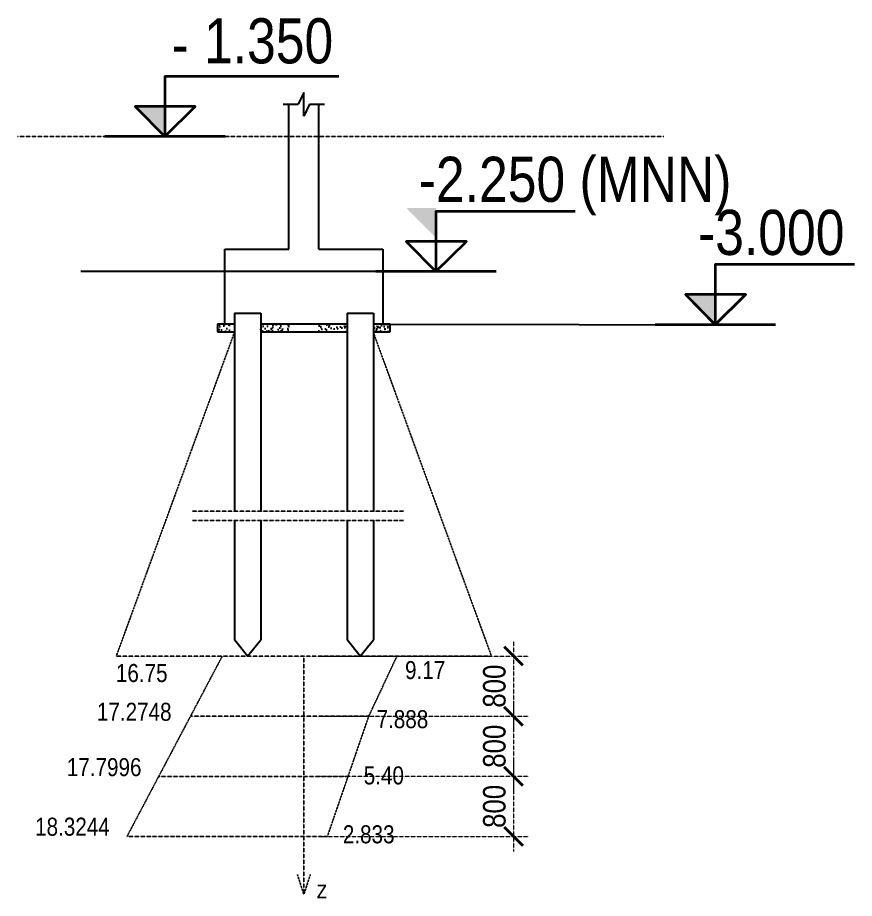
# Model space of a CAD drawing. Header units: inches. Extents: x -995865 to -814036, y 3430062 to 3602072.
# Drawn here: x -957520 to -946382, y 3587827 to 3599549 of the extents above; entities that cross this region are included whole.
import ezdxf

# ---------------------------------------------------------------- set-up
doc = ezdxf.new("R2010")
doc.units = ezdxf.units.IN
doc.header["$LTSCALE"] = 2.8
doc.header["$MEASUREMENT"] = 0
doc.linetypes.add('DASHEDX2', pattern=[1.5, 1, -0.5])
doc.layers.add('NET BAO', color=4, linetype='Continuous', lineweight=30)
doc.layers.add('TEXT1', color=7, linetype='Continuous', lineweight=15)
doc.layers.add('NETDUTDUT', color=3, linetype='DASHEDX2')
doc.styles.add('CHU', font='VHELVCN0.TTF')
doc.styles.add('VNI-DIM', font='VHELVCN0.TTF')
doc.dimstyles.new('100', dxfattribs={"dimscale": 100, "dimtxt": 3, "dimasz": 2.5, "dimexe": 2, "dimexo": 2, "dimgap": 1, "dimtad": 1, "dimdec": 0, "dimdsep": 46, "dimtxsty": 'VNI-DIM', "dimblk": 'ARCHTICK', "dimcen": 1, "dimdle": 2, "dimclrd": 7, "dimclre": 256, "dimclrt": 7, "dimadec": 0, "dimazin": 0, "dimtfac": 0.08, "dimtdec": 0, "dimtix": 1, "dimtmove": 2, "dimatfit": 3, "dimldrblk": 'ARCHTICK', "dimfxl": 1, "dimtolj": 1, "dimlwd": 20, "dimlwe": 20, "dimarcsym": 1})

# ---------------------------------------------------------------- blocks, each defined once
blk = doc.blocks.new('_ArchTick')
at = {"color": 0, "linetype": 'ByBlock', "const_width": 0.15}
blk.add_lwpolyline([(-0.5, -0.5), (0.5, 0.5)], dxfattribs=at)
blk = doc.blocks.new('*D287')
at = {"layer": 'DEFPOINTS', "color": 0}
for p in [(-953710, 3591052), (-953710, 3590252), (-950920, 3590252)]:
    blk.add_point(p, dxfattribs=at)
at = {"layer": 'NETDUTDUT', "color": 7, "lineweight": 20}
blk.add_line((-950920, 3591252), (-950920, 3590052), dxfattribs=at)
at = {"layer": 'NETDUTDUT', "lineweight": 20}
for p, q in [((-953510, 3591052), (-950720, 3591052)), ((-953510, 3590252), (-950720, 3590252))]:
    blk.add_line(p, q, dxfattribs=at)
at = {"layer": 'NETDUTDUT', "color": 7, "lineweight": 20, "xscale": 250, "yscale": 250, "zscale": 250}
for p, rotation in [((-950920, 3591052), 90), ((-950920, 3590252), 270)]:
    blk.add_blockref('_ArchTick', p, dxfattribs=dict(at, rotation=rotation))
at = {"layer": 'NETDUTDUT', "color": 7, "insert": (-951173, 3590652), "char_height": 300, "attachment_point": 5, "rotation": 90, "style": 'VNI-DIM'}
blk.add_mtext('\\A1;800', dxfattribs=at)
blk = doc.blocks.new('*D288')
at = {"layer": 'DEFPOINTS', "color": 0}
for p in [(-953685, 3590252), (-953710, 3589452), (-950920, 3589452)]:
    blk.add_point(p, dxfattribs=at)
at = {"layer": 'NETDUTDUT', "color": 7, "lineweight": 20}
blk.add_line((-950920, 3590452), (-950920, 3589252), dxfattribs=at)
at = {"layer": 'NETDUTDUT', "lineweight": 20}
for p, q in [((-953485, 3590252), (-950720, 3590252)), ((-953510, 3589452), (-950720, 3589452))]:
    blk.add_line(p, q, dxfattribs=at)
at = {"layer": 'NETDUTDUT', "color": 7, "lineweight": 20, "xscale": 250, "yscale": 250, "zscale": 250}
for p, rotation in [((-950920, 3590252), 90), ((-950920, 3589452), 270)]:
    blk.add_blockref('_ArchTick', p, dxfattribs=dict(at, rotation=rotation))
at = {"layer": 'NETDUTDUT', "color": 7, "insert": (-951173, 3589852), "char_height": 300, "attachment_point": 5, "rotation": 90, "style": 'VNI-DIM'}
blk.add_mtext('\\A1;800', dxfattribs=at)
blk = doc.blocks.new('*D289')
at = {"layer": 'DEFPOINTS', "color": 0}
for p in [(-953710, 3589452), (-953710, 3588652), (-950920, 3588652)]:
    blk.add_point(p, dxfattribs=at)
at = {"layer": 'NETDUTDUT', "color": 7, "lineweight": 20}
blk.add_line((-950920, 3589652), (-950920, 3588452), dxfattribs=at)
at = {"layer": 'NETDUTDUT', "lineweight": 20}
for p, q in [((-953510, 3589452), (-950720, 3589452)), ((-953510, 3588652), (-950720, 3588652))]:
    blk.add_line(p, q, dxfattribs=at)
at = {"layer": 'NETDUTDUT', "color": 7, "lineweight": 20, "xscale": 250, "yscale": 250, "zscale": 250}
for p, rotation in [((-950920, 3589452), 90), ((-950920, 3588652), 270)]:
    blk.add_blockref('_ArchTick', p, dxfattribs=dict(at, rotation=rotation))
at = {"layer": 'NETDUTDUT', "color": 7, "insert": (-951173, 3589052), "char_height": 300, "attachment_point": 5, "rotation": 90, "style": 'VNI-DIM'}
blk.add_mtext('\\A1;800', dxfattribs=at)

msp = doc.modelspace()

# ---------------------------------------------------------------- hatches: boundary and pattern name
at = {"layer": 'NET BAO'}
for points in [[(-955559.3, 3598367), (-955955.5, 3598367), (-955560.1, 3597967.8), (-955559.3, 3597967.8)], [(-951951.5, 3597017), (-952347.6, 3597017), (-951952.2, 3596617.8), (-951951.5, 3596617.8)], [(-948235, 3595862.7), (-948631.2, 3595862.7), (-948235.7, 3595463.5), (-948235, 3595463.5)], [(-948234.2, 3595861.9), (-948630.4, 3595861.9), (-948235, 3595462.7), (-948234.2, 3595462.7)]]:
    msp.add_hatch(color=0, dxfattribs=at).paths.add_polyline_path(points)
h = msp.add_hatch(dxfattribs=at)
h.set_pattern_fill('AR-CONC', color=0, scale=20, style=0)
h.set_pattern_definition([(50, (-30688.49, 108746.32), (143.4520365, -12.550427), [15, -165]), (355, (-30688.49, 108746.32), (-27.750267, 150.438427), [12, -132]), (100.4514, (-30676.54, 108745.27), (115.7018763, 137.8879084), [12.748038, -140.2284224]), (46.1842, (-30688.5, 108786.32), (213.44821, -33.103803), [22.5, -247.5]), (96.6356, (-30670.7, 108783.56), (186.932541, 194.823574), [19.122058, -210.3426]), (351.1842, (-30688.5, 108786.32), (186.932389, 194.82372), [18, -198]), (21, (-30668.49, 108776.32), (119.3814104, -80.523778), [15, -165]), (326, (-30668.49, 108776.32), (48.6630664, 145.030009), [12, -132]), (71.4514, (-30658.54, 108769.6), (168.0445257, 64.5060993), [12.748038, -140.2284224]), (37.5, (-30688.49, 108746.317), (2.43197106, 66.5787708), [0, -130.4, 0, -134, 0, -132.5]), (7.5, (-30688.49, 108746.32), (52.6139075, 78.8823424), [0, -76.4, 0, -127.4, 0, -50.5]), (327.5, (-30733.09, 108746.317), (106.7644872, -4.51097435), [0, -50, 0, -156, 0, -207]), (317.5, (-30753.09, 108746.32), (116.6372339, 20.0209965), [0, -65, 0, -103.6, 0, -147])])
h.paths.add_polyline_path([(-954634.6, 3595367), (-954634.6, 3595467), (-954859.6, 3595467), (-954859.6, 3595367)])
h.paths.add_polyline_path([(-953884.6, 3595367), (-953884.6, 3595467), (-954284.6, 3595467), (-954284.6, 3595367)])
h.paths.add_polyline_path([(-952784.6, 3595467), (-952784.6, 3595367), (-952559.6, 3595367), (-952559.6, 3595467)])
h.paths.add_polyline_path([(-953134.6, 3595367), (-953134.6, 3595467), (-953534.6, 3595467), (-953534.6, 3595367)])
at = {"layer": 'TEXT1', "lineweight": 35}
for points in [[(-955809.3, 3598367), (-955559.3, 3598367), (-955559.3, 3597967)], [(-955809.3, 3598367), (-955559.3, 3598367), (-955559.3, 3597967)], [(-952201.5, 3597017), (-951951.5, 3597017), (-951951.5, 3596617)], [(-948485, 3595862.7), (-948235, 3595862.7), (-948235, 3595462.7)]]:
    msp.add_hatch(color=0, dxfattribs=at).paths.add_polyline_path(points)

# ---------------------------------------------------------------- linework, layer by layer
at = {"layer": 'NET BAO', "color": 0}
for p, q in [((-953709.6, 3598551.3), (-953784.6, 3598394.9)), ((-953709.6, 3598394.9), (-953709.6, 3598551.3)), ((-953984.6, 3598394.9), (-953784.6, 3598394.9)), ((-953909.6, 3596467), (-953909.6, 3598394.9)), ((-953709.6, 3598238.6), (-953709.6, 3598394.9)), ((-953634.6, 3598394.9), (-953709.6, 3598238.6)), ((-953634.6, 3598394.9), (-953434.6, 3598394.9)), ((-953509.6, 3596467), (-953509.6, 3598394.9)), ((-954759.6, 3596467), (-953909.6, 3596467)), ((-954759.6, 3595467), (-954759.6, 3596467)), ((-953509.6, 3596467), (-952659.6, 3596467)), ((-952659.6, 3596467), (-952659.6, 3595467)), ((-951151.5, 3596168.3), (-956678.2, 3596168.3)), ((-954634.6, 3595617), (-954634.6, 3595098.7)), ((-954634.6, 3595617), (-954634.6, 3592978.7)), ((-954634.6, 3595617), (-954284.6, 3595617)), ((-954284.6, 3595617), (-954284.6, 3592978.7)), ((-953134.6, 3595617), (-953134.6, 3592978.7)), ((-953134.6, 3595617), (-952784.6, 3595617)), ((-952784.6, 3595617), (-952784.6, 3592978.7)), ((-954759.6, 3595467), (-954859.6, 3595467)), ((-954859.6, 3595467), (-954859.6, 3595367)), ((-954859.6, 3595367), (-954634.6, 3595367)), ((-954634.6, 3595467), (-954759.6, 3595467)), ((-953380.9, 3595467), (-954284.6, 3595467)), ((-954284.6, 3595467), (-954284.6, 3595098.7)), ((-954284.6, 3595367), (-953134.6, 3595367)), ((-953134.6, 3595467), (-953534.6, 3595467)), ((-953534.6, 3595367), (-953134.6, 3595367)), ((-953134.6, 3595467), (-953134.6, 3595059.4)), ((-952659.6, 3595467), (-952784.6, 3595467)), ((-952784.6, 3595467), (-952784.6, 3595059.4)), ((-952784.6, 3595367), (-952559.6, 3595367)), ((-952559.6, 3595467), (-952659.6, 3595467)), ((-952659.6, 3595467), (-947434.2, 3595461.9)), ((-952559.6, 3595367), (-952559.6, 3595467)), ((-954634.6, 3592857.4), (-954634.6, 3591267)), ((-954284.6, 3592857.4), (-954284.6, 3591267)), ((-953134.6, 3592857.4), (-953134.6, 3591267)), ((-952784.6, 3592857.4), (-952784.6, 3591267)), ((-954461.2, 3591051.5), (-954634.6, 3591267)), ((-954461.2, 3591051.5), (-954284.6, 3591267)), ((-952961.2, 3591051.5), (-953134.6, 3591267)), ((-952961.2, 3591051.5), (-952784.6, 3591267))]:
    msp.add_line(p, q, dxfattribs=at)
at = {"layer": 'NET BAO', "color": 0, "linetype": 'Continuous', "lineweight": 13}
for p, q in [((-951926.9, 3595466.1), (-951163.7, 3595466.1)), ((-951267.5, 3595466.1), (-949786.5, 3595466.1)), ((-949973.6, 3595464.5), (-948165, 3595464.5))]:
    msp.add_line(p, q, dxfattribs=at)
at = {"layer": 'NETDUTDUT'}
for p, q in [((-956359.3, 3597967), (-957519.6, 3597967)), ((-954759.3, 3597967), (-948920.8, 3597967)), ((-954634.6, 3595357.9), (-956206.3, 3591051.5)), ((-952784.6, 3595357.9), (-951212.8, 3591051.5)), ((-955189.8, 3592978.7), (-952381.7, 3592978.7)), ((-955189.8, 3592857.4), (-952381.7, 3592857.4)), ((-951212.8, 3591051.5), (-956206.3, 3591051.5)), ((-954795.3, 3591051.5), (-956063.8, 3588651.5)), ((-953709.6, 3591051.5), (-953709.6, 3587880.1)), ((-953709.6, 3591051.5), (-953709.6, 3590251.5)), ((-952846.2, 3590251.5), (-952470.9, 3591051.5)), ((-952846.2, 3590251.5), (-955218.1, 3590251.5)), ((-953121.5, 3589451.5), (-952846.2, 3590251.5)), ((-953121.5, 3589451.5), (-955640.9, 3589451.5)), ((-953396.7, 3588651.5), (-953121.5, 3589451.5)), ((-953396.7, 3588651.5), (-956063.8, 3588651.5)), ((-953795.5, 3588144.2), (-953709.6, 3587880.1)), ((-953623.7, 3588144.2), (-953709.6, 3587880.1))]:
    msp.add_line(p, q, dxfattribs=at)
at = {"layer": 'TEXT1', "color": 0, "lineweight": 35}
for points in [[(-953244, 3598767), (-955559.3, 3598767), (-955559.3, 3597967), (-955154.4, 3598367), (-955955.5, 3598367), (-955559.3, 3597967)], [(-954759.3, 3597967), (-956359.3, 3597967)], [(-950099.7, 3596968.3), (-951951.5, 3596968.3), (-951951.5, 3596168.3), (-951546.6, 3596568.3), (-952347.6, 3596568.3), (-951951.5, 3596168.3)], [(-946383.2, 3596262.7), (-948235, 3596262.7), (-948235, 3595462.7), (-947830.1, 3595862.7), (-948631.2, 3595862.7), (-948235, 3595462.7)], [(-946382.4, 3596261.9), (-948234.2, 3596261.9), (-948234.2, 3595461.9), (-947829.3, 3595861.9), (-948630.4, 3595861.9), (-948234.2, 3595461.9)], [(-951151.5, 3596168.3), (-952751.5, 3596168.3)], [(-947434.2, 3595461.9), (-949034.2, 3595461.9)]]:
    msp.add_lwpolyline(points, dxfattribs=at)

# ---------------------------------------------------------------- texts
at = {"layer": 'TEXT1', "color": 0, "lineweight": 35, "style": 'CHU'}
for s, height, p in [('1.350', 600, (-955039, 3598939.7)), ('-', 600, (-955470.3, 3598897.2)), ('-2.250 (MNN)', 600, (-952180.7, 3597096.7)), ('-3.000', 600, (-948463.4, 3596390.3)), ('16.75', 240, (-956211.4, 3590706.7)), ('9.17', 240, (-952363.2, 3590745.4)), ('17.2748', 240, (-956464.3, 3590190.9)), ('7.888', 240, (-952741.9, 3590092.7)), ('17.7996', 240, (-956864.7, 3589454.1)), ('5.40', 240, (-952912.7, 3589343.6)), ('18.3244', 240, (-957286.9, 3588661.8)), ('2.833', 240, (-953191.1, 3588560.3)), ('z', 240, (-953536.1, 3587827.5))]:
    msp.add_text(s, height=height, dxfattribs=at).set_placement(p)

# ---------------------------------------------------------------- dimensions: what is measured, and where the dimension line sits
at = {"layer": 'NETDUTDUT'}
for base, p1, p2, picture, middle in [((-950919.6, 3590251.5), (-953709.6, 3591051.5), (-953709.6, 3590251.5), '*D287', (-951172.8, 3590651.5)), ((-950919.6, 3589451.5), (-953684.6, 3590251.5), (-953709.6, 3589451.5), '*D288', (-951172.8, 3589851.5)), ((-950919.6, 3588651.5), (-953709.6, 3589451.5), (-953709.6, 3588651.5), '*D289', (-951172.8, 3589051.5))]:
    dim = msp.add_linear_dim(base=base, p1=p1, p2=p2, angle=90, dimstyle='100', dxfattribs=at)
    dim.commit()
    dim.dimension.update_dxf_attribs({"geometry": picture, "text_midpoint": middle})

doc.saveas('drawing.dxf')
